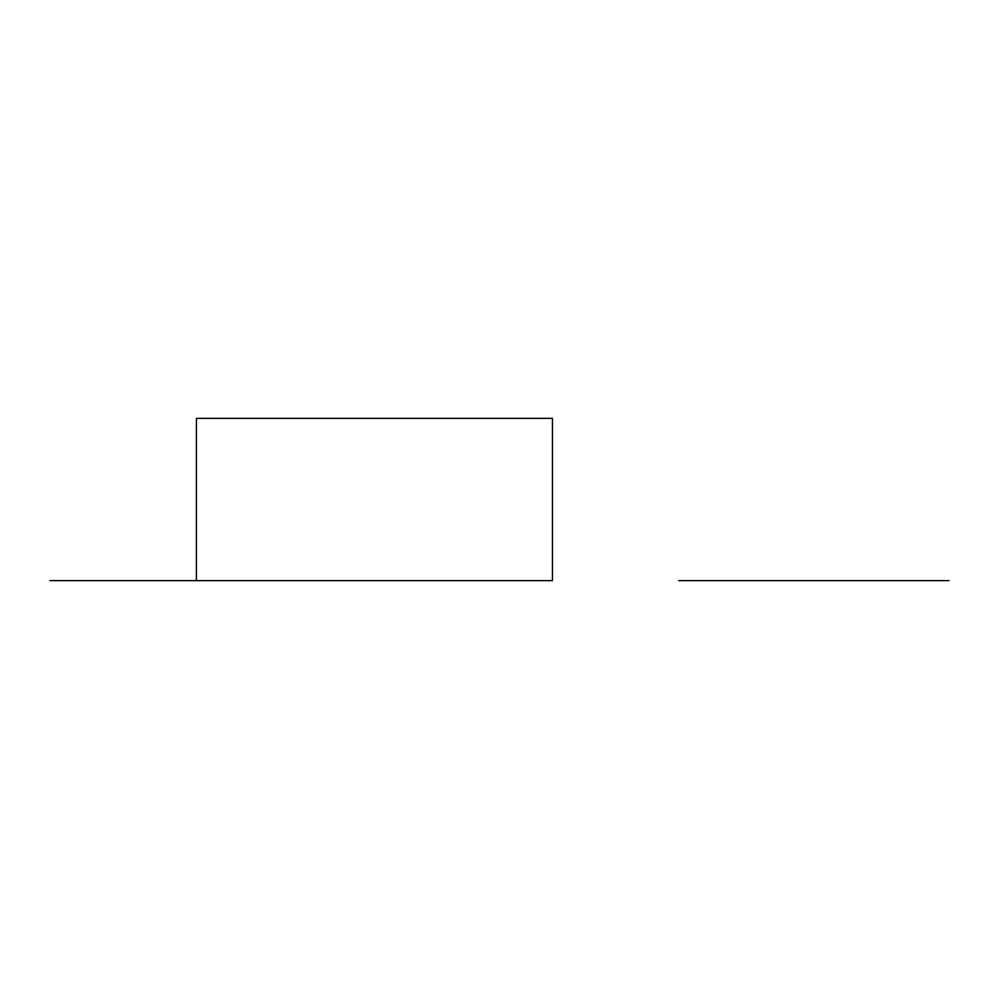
<?xml version="1.0" encoding="UTF-8"?>
<svg xmlns="http://www.w3.org/2000/svg" width="999" height="999" viewBox="0 0 999 999"><rect width="100%" height="100%" fill="white"/><g stroke="black" fill="none" stroke-linecap="round" stroke-linejoin="round"><path stroke-width="1.5" d="M49.95 580.619L552.459 580.619L552.459 418.381L196.416 418.381L196.416 580.619M678.646 580.619L949.05 580.619"/></g></svg>
